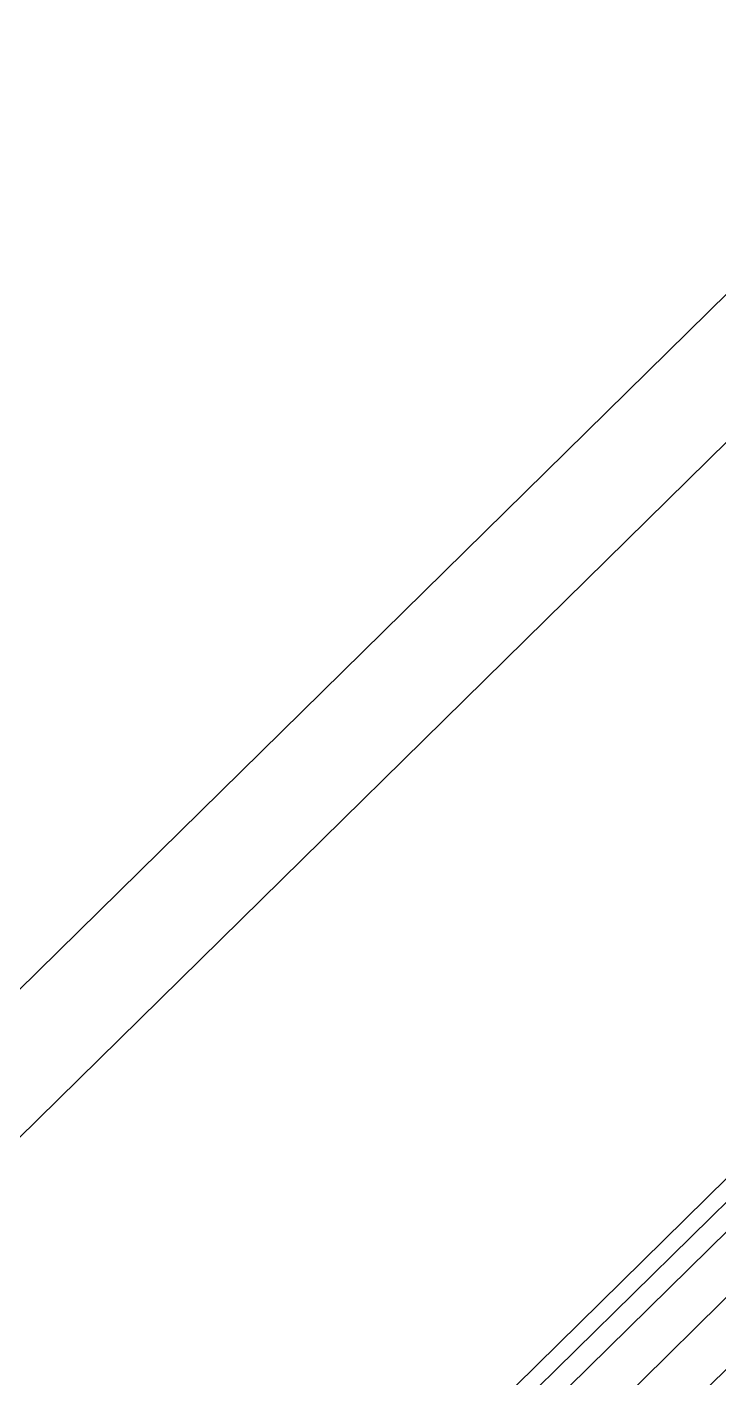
# Model space of a CAD drawing. Header units: millimetres. Extents: x 1786 to 2940, y -3417 to -1928.
# Drawn here: x 2106.48 to 2117.95, y -3302.07 to -3279.7 of the extents above; entities that cross this region are included whole.
import ezdxf

# ---------------------------------------------------------------- set-up
doc = ezdxf.new("R2010")
doc.units = ezdxf.units.MM

# ---------------------------------------------------------------- blocks, each defined once
blk = doc.blocks.new('*u7')
at = {"color": 7, "linetype": 'Continuous'}
for p, q in [((105.2528615300998, 35.14830835757743, -3e-09), (-13.91023285320034, -82.05102428642249, -3e-09)), ((105.6694474310998, 34.23920235937749, -3e-09), (-13.49364695219992, -82.96013028462244, -3e-09)), ((-12.57384664250003, -83.26447670402263, -3e-09), (106.5904699852999, 33.93605804237745, -3e-09)), ((-12.40026918369995, -83.64327086992262, -3e-09), (106.7640474441, 33.55726387637742, -3e-09)), ((107.0876206993998, 33.44317231317746, -3e-09), (-12.06669089810021, -83.74752228192256, -3e-09)), ((110.8438704190999, 23.58623586367753, -3e-09), (-8.048151941500237, -93.34649191962262, -3e-09)), ((110.7732872758997, 20.78795431947742, -3e-09), (-8.118735185199967, -96.14477356282259, -3e-09))]:
    blk.add_line(p, q, dxfattribs=at)

msp = doc.modelspace()

# ---------------------------------------------------------------- block references
at = {"xscale": 0.9, "yscale": 0.9, "zscale": 0.9, "rotation": 180}
msp.add_blockref('*u7', (2192.597596510989, -3290.172640427477, -3e-09), dxfattribs=at)

doc.saveas('drawing.dxf')
